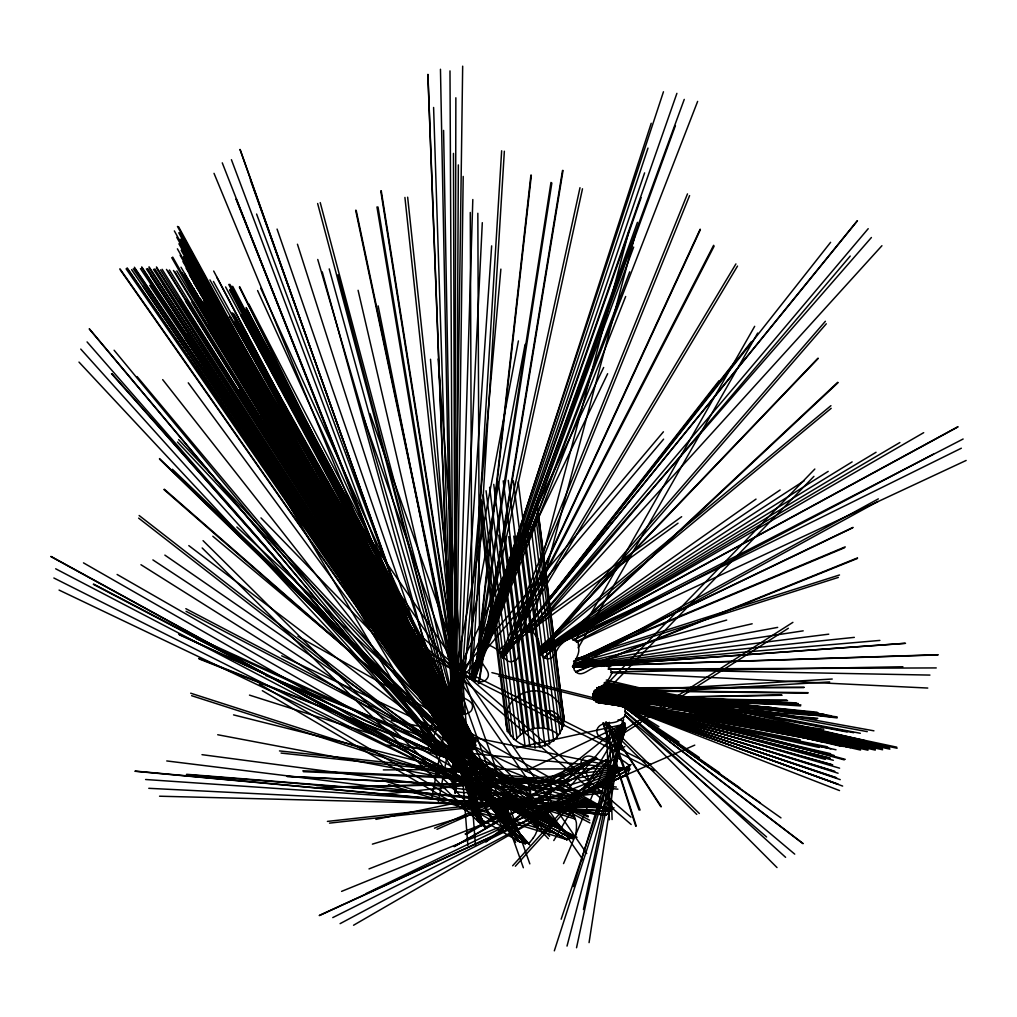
<?xml version="1.0" encoding="UTF-8"?>
<svg xmlns="http://www.w3.org/2000/svg" width="1017" height="1017" viewBox="0 0 1017 1017"><rect width="100%" height="100%" fill="white"/><g stroke="black" fill="none" stroke-linecap="round" stroke-linejoin="round"><path stroke-width="1.5" d="M454.612 680.5L455.858 97.785M468.595 792.497L467.502 792.574A37.667 36.396 -7.1 0 1 464.146 792.574A46.515 44.951 -7.1 0 1 457.091 791.734L455.87 791.493L455.196 789.967L455.374 755.059M455.565 716.985L458.349 164.919M455.196 789.967L452.845 783.7L453.226 750.152M454.268 680.551L462.671 66.169M455.108 789.739L455.565 754.792M456.074 716.654L463.205 176.437M452.845 783.7L453.429 749.682L458.642 764.886M454.93 789.306L455.985 754.423M457.192 714.786L472.816 199.535M533.213 838.008L533.849 837.08A37.654 36.396 -7.1 0 0 535.552 834.258L537.866 828.448L538.413 823.401M454.739 788.861L456.213 758.72M458.298 715.904L482.3 222.672M625.442 713.527L624.883 707.349L623.777 706.79A46.502 44.939 -7.1 0 0 617.268 704.082A37.68 36.409 -7.1 0 0 614.039 703.179C607.492 700.815 596.763 706.942 594.386 697.217C592.847 687.912 605.725 687.428 608.369 679.623A46.502 44.939 -7.1 0 0 611.687 673.508C611.624 670.47 608.751 666.084 605.929 665.385A46.502 44.939 -7.1 0 0 598.86 666.199A37.667 36.409 -7.1 0 0 595.593 666.999C588.563 668.792 580.504 679.254 574.249 669.987C571.325 662.105 580.72 655.66 578.508 647.193A48.269 46.642 -7.1 0 0 578.203 642.553L578.05 641.358L570.054 637.71L540.319 654.643M469.231 679.331L501.648 150.77M472.028 678.199L504.356 151.228M454.561 788.417L456.62 758.364M459.544 715.65L491.656 245.872M454.396 787.972L457.078 757.919M460.904 715.205L500.873 269.111M474.519 680.742L530.899 175.064M474.964 681.021L531.344 175.344M572.978 810.346C572.24 815.698 577.148 819.829 576.436 825.296A37.667 36.396 -7.1 0 1 576.41 828.55L576.347 829.656A47.405 45.816 -7.1 0 1 575.495 835.377L575.228 836.559L566.914 839.635L388.43 784.59M452.489 717.862L451.014 685.458L454.853 677.691L456.086 677.538A47.405 45.816 -7.1 0 1 462.049 677.182C470.655 674.97 478.155 685.979 485.846 680.004C493.868 672.186 480.393 665.754 480.723 657.351A46.515 44.951 -7.1 0 1 479.935 650.524C480.977 647.829 485.427 644.575 488.376 644.88A47.405 45.816 -7.1 0 1 493.69 647.46L494.669 648.032A37.667 36.396 -7.1 0 1 497.427 649.876C503.415 653.067 505.017 664.495 513.687 661.101C522.598 658.38 516.496 648.541 519.064 642.363A37.654 36.396 -7.1 0 1 520.03 639.235M496.309 811.719L500.682 818.354L491.72 824.418A47.405 45.816 -7.1 0 1 486.177 826.605C483.329 826.681 478.893 823.096 478.295 820.376A48.244 46.629 -7.1 0 1 478.473 819.193M546.549 805.019A46.502 44.939 -7.1 0 0 549.409 798.701A37.68 36.421 -7.1 0 0 550.362 795.574C552.511 788.95 547.006 777.802 557.418 776.34C566.266 775.653 567.003 787.489 574.77 789.891A43.858 42.383 -7.1 0 0 577.783 791.557A48.282 46.655 -7.1 0 0 581.063 793.044C583.923 793.171 588.512 790.26 589.504 787.4A47.405 45.816 -7.1 0 0 588.919 781.666L588.716 780.573A37.667 36.409 -7.1 0 0 587.928 777.42C586.707 770.721 576.105 764.593 583.58 757.932C590.928 751.894 598.072 762.483 606.234 760.716A44.85 43.337 -7.1 0 0 610.912 760.627A49.019 47.379 -7.1 0 0 613.34 760.398L614.573 760.233L618.425 752.466L622.811 720.71L621.603 720.468A47.405 45.816 -7.1 0 0 618.018 719.909M449.997 740.859L449.107 746.529L450.035 747.33A47.392 45.803 -7.1 0 0 452.832 749.542M615.132 757.169L620.103 759.127A37.654 36.396 -7.1 0 1 623.001 760.741A46.502 44.939 -7.1 0 1 628.646 764.886L629.574 765.687L629.027 769.475L391.342 720.506M589.059 942.619L623.586 718.955M473.744 679.254L550.972 182.437M474.38 681.365L551.85 182.996M478.448 683.538L562.515 170.449M478.969 683.551L563.049 170.462M628.989 769.704L340.098 923.652M628.951 769.945L628.099 774.166L319.363 915.605M431.526 799.349L518.416 340.911M438.2 802.794L525.103 344.369M583.402 909.529L622.811 720.71M576.537 947.742L624.387 724.46L623.014 721.155M472.46 680.386L579.995 187.7M474.952 681.479L582.499 188.793M567.016 946.077L625.226 723.176M521.543 635.778L628.57 232.41M529.666 632.46L634.659 236.758M457.383 765.737L457.739 764.428A46.528 44.964 -7.1 0 1 461.057 758.301A37.667 36.396 -7.1 0 1 462.977 755.618C466.269 749.732 477.99 748.487 474.723 739.791C471.646 731.02 461.756 737.3 455.4 734.744A37.667 36.396 -7.1 0 1 452.171 733.842M573.41 886.595L623.205 721.587M450.391 742.474L449.107 746.529L450.15 743.033M470.49 679.025L480.088 649.177M554.329 950.831L625.836 728.503L624.387 724.46M471.125 678.67L651.223 123.286M447.531 747.686L450.01 740.147M470.35 678.339L663.465 91.759M449.234 745.575L450.226 742.563M471.265 679.356L647.994 148.075M561.142 919.215L624.285 731.681M471.85 679.013L644.613 172.865M482.757 648.058L676.902 93.348M472.473 678.695L641.104 197.629M472.536 680.055L637.443 222.367M614.573 760.233L615.527 757.614M617.878 751.042L625.913 728.731L792.904 622.353M486.075 646.685L675.415 125.625M448.306 743.224L449.4 740.236M483.266 647.842L684.25 99.399M473.21 679.75L633.655 247.093M473.935 679.47L629.726 271.806M574.999 836.66L575.495 835.377M486.151 646.481L697.637 101.395M474.723 679.203L625.658 296.494M501.47 654.478L687.492 193.878M502.97 657.656L689.59 195.595M563.532 863.598L623.383 722.032M459.392 768.725L457.256 765.534L457.739 764.428L459.392 768.725L462.265 772.589L528.687 843.474L529.526 842.584A47.405 45.816 -7.1 0 0 533.213 838.008M611.687 673.508L611.789 671.792M502.983 656.168L700.154 229.181M503.224 656.626L700.382 229.626M424.064 741.571L603.666 367.468M428.043 747.813L607.645 373.709M501.699 656.804L713.629 245.3M502.907 656.308L714.112 246.203M520.018 639.235A46.515 44.951 -7.1 0 1 522.878 632.905C524.963 631.023 530.671 630.387 533.061 632.078A48.257 46.642 -7.1 0 1 535.73 635.93C542.353 642.134 536.62 653.715 544.807 658.063C554.608 661.813 555.536 649.418 560.825 644.727A37.667 36.396 -7.1 0 1 563.265 642.477A46.515 44.951 -7.1 0 1 568.999 638.345L570.054 637.71M575.215 641.206L754.678 326.317M578.215 647.943L757.678 333.055M553.795 840.563L623.574 722.464M501.597 654.897L735.927 263.924M503.173 657.058L737.516 266.085M515.466 740.401C522.598 729.799 537.078 725.452 549.078 729.494A29.112 28.133 -7.1 0 1 557.863 734.249M522.865 632.905L523.717 631.811M545.722 806.125L546.561 805.032L545.964 806.087L612.158 808.083L611.776 806.939A46.515 44.951 -7.1 0 0 609.056 800.608A37.667 36.396 -7.1 0 0 607.391 797.798C605.153 792.701 598.797 791.582 596.648 786.586M612.005 808.286L611.776 806.939M503.148 657.287L719.057 380.676M606.844 814.401L611.865 808.477L186.391 774.687M502.83 657.834L735.316 361.162M503.606 656.969L751.474 341.559M503.008 657.821L830.609 242.313M502.627 657.49L857.204 220.829M502.881 657.465L857.458 220.791M544.184 817.465L623.764 722.909M447.505 687.708L663.427 431.793M447.709 695.056L451.802 690.212M462.036 678.072L663.618 439.153M527.442 631.888L868.213 228.685M531.052 632.04L850.25 256.055M539.607 651.071L825.384 321.283M539.48 654.77L826.3 323.787M527.035 632.612L871.416 237.495M512.644 865.772L608.23 759.991M515.352 866.23L610.937 760.449M531.764 631.76L881.93 245.72M539.328 649.583L818.049 358.124M539.29 650.105L818.011 358.645M814.833 469.04L600.538 690.632L598.682 689.068M604.06 693.378L813.943 476.35M443.895 722.261L444.887 721.295A48.269 46.642 -7.1 0 1 448.878 718.676C455.336 712.548 465.748 717.138 471.392 710.68C476.541 700.713 463.282 699.289 458.197 694.331A37.693 36.421 -7.1 0 1 455.883 691.992A46.515 44.951 -7.1 0 1 451.662 686.475L451.014 685.458M618.425 752.466L617.777 751.449A46.502 44.939 -7.1 0 0 613.556 745.944A37.667 36.396 -7.1 0 0 611.23 743.605C606.539 738.456 593.788 738.011 597.589 728.21C602.382 720.176 614.001 725.744 620.548 719.248A48.269 46.642 -7.1 0 0 624.552 716.642L625.468 713.998M543.472 657.986L837.754 382.278M543.714 658.431L838.008 382.723M548.01 710.87L551.722 710.921L556.261 713.54A11.225 5.746 52.6 0 1 558.791 716.006L563.761 725.083M540.052 646.761L830.927 405.681M539.086 650.422L831.169 408.325M262.322 690.683L519.929 842.127L528.433 843.449L529.526 842.584M534.7 794.328L623.942 723.354M485.656 841.656L594.754 757.474M486.101 841.936L595.187 757.754M458.591 764.059L444.556 730.575L443.882 722.019L444.887 721.295M624.552 716.642L625.531 715.663M589.339 788.76L629.574 765.687M498.114 650.295L681.657 516.687M499.627 653.054L678.034 523.183M539.531 651.389L756.025 499.105M539.519 652.202L780.141 489.991M539.455 652.914L804.193 480.749M624.044 732.965L788.353 628.277M539.328 653.537L828.194 471.392M539.023 654.185L852.144 461.896M493.563 797.659L499.372 800.226L500.44 799.591A46.515 44.951 -7.1 0 0 506.174 795.459A37.693 36.421 -7.1 0 0 508.602 793.196C513.75 788.111 515.644 775.285 525.624 780.293C532.209 785.544 527.442 795.879 533.696 802.006A48.269 46.642 -7.1 0 0 536.366 805.858L537.116 806.812L606.513 814.757L546.726 804.511M540.18 653.867L876.057 452.273M622.442 776.263A47.405 45.816 -7.1 0 0 626.955 774.649L628.163 773.924L319.414 915.364M539.951 654.325L899.892 442.535M465.125 833.991L595.911 757.411M466.015 834.55L596.788 757.957M353.547 925.241L631.15 764.53M539.582 654.834L923.69 432.67M453.963 846.538L606.03 759.839M454.485 846.551L606.552 759.852M572.762 666.262L878.357 498.864M573.652 668.118L877.862 501.495M539.302 654.427L957.722 426.835M539.531 654.528L957.95 426.924M576.639 641.651L933.517 454.116M573.664 639.896L963.137 439.001M332.762 917.601L630.375 768.992M572.902 640.24L961.345 448.217M365.777 893.714L629.51 766.157L628.659 764.886M573.906 661.317L852.996 527.378M573.613 661.749L852.704 527.798M525.357 771.128L624.12 723.799M488.77 802.362L487.855 802.794L488.834 802.502M576.474 642.375L966.15 460.447M555.333 644.46L653.499 599.382M548.849 648.363L647.015 603.284M594.233 698.259L599.788 695.844L593.496 696.378M434.501 828.194L594.881 757.601M619.442 746.796L622.328 745.525M437.005 829.3L597.373 758.695M617.599 749.796L624.832 746.618M621.12 777.128L694.764 745.13M568.986 638.345L570.283 637.799M499.156 800.137L500.44 799.591M626.955 774.649L628.099 774.166L582.207 793.514M575.609 659.88L845.216 546.841M573.575 661.355L844.631 547.705M341.585 891.375L625.163 775.946M575.8 671.576L857.509 557.913M575.787 672.084L857.484 558.435M369.006 868.912L629.459 766.627M575.508 659.067L839.521 574.974M574.351 661.495L838.377 577.402M372.387 844.135L629.383 767.11M573.613 663.618L726.685 620.065M454.739 677.907L456.086 677.538M613.34 760.398L614.688 760.03M620.205 776.874L621.323 776.581M573.448 664.584L752.173 623.79M516.127 747.889L624.298 724.244M375.896 819.371L629.32 767.581M573.219 665.321L777.674 627.387M484.791 826.846L486.177 826.605M572.825 665.919L803.201 630.845M572.406 666.389L828.753 634.176M545.481 806.15L539.582 806.697M327.41 821.405L601.276 791.277M329.508 823.122L603.361 792.993M379.557 794.633L629.256 768.051M573.55 666.605L854.331 637.367M573.118 666.923L879.908 640.418M573.779 667.025L905.028 643.291M572.685 667.19L905.524 643.341M572.876 667.381L607.174 665.347M593.801 692.933L832.237 679.025M592.822 695.768L829.681 681.949M539.086 806.723L538.006 806.773M537.37 806.799L536.366 805.858M462.265 772.589L463.51 772.539A46.515 44.951 -7.1 0 0 470.579 771.725C479.045 772.17 485.096 759.623 493.27 765.941C501 772.742 489.202 780.408 490.957 788.506A44.837 43.324 -7.1 0 0 491.02 793.031A49.032 47.392 -7.1 0 0 491.224 795.37L491.376 796.565L566.914 839.635L565.91 838.923A48.257 46.642 -7.1 0 1 563.113 836.711M600.538 813.842A48.244 46.629 -7.1 0 0 605.268 814.617L606.679 814.579L135.248 771.102M572.635 666.453L937.865 654.719M572.787 666.644L938.005 654.91M316.618 787.361L567.27 781.564M316.846 787.819L567.499 782.022M594.322 698.59L781.437 694.891M594.958 698.946L782.073 695.259M611.281 671.995L902.893 666.758M383.345 769.907L629.18 768.521M608.052 669.084L936.25 667.927M598.924 687.873L804.32 687.314M596.877 688.115L803.85 687.543M594.932 699.62L786.649 700.141M594.259 700.027L787.552 700.548M595.161 700.535L775.679 701.806M595.873 700.764L776.391 702.035M596.712 689.996L808.019 692.666M594.97 690.467L807.854 693.162M594.996 699.963L783.192 703.205M595.797 700.459L783.993 703.7M595.123 700.827L784.908 704.095M609.03 668.983L929.932 675.085M593.419 696.505L769.055 700.09M593.597 697.204L769.233 700.789M159.555 796.209L614.115 807.841M302.875 770.772L566.939 782.073M603.31 783.637L612.793 784.031M303.358 771.687L567.422 782.988M602.204 784.476L613.276 784.946M592.72 693.492L796.133 702.874M592.657 694.509L796.069 703.891M611.014 672.631L927.758 688.051M286.769 776.276L577.516 790.387M587 790.845L601.225 791.531M287.226 776.543L576.385 790.578M585.868 791.035L601.67 791.798M148.787 788.315L609.577 811.299M594.525 692.793L798.32 703.548M592.784 693.708L798.154 704.552M594.881 692.119L800.862 704.908M594.627 693.111L800.608 705.9M592.949 696.442L771.56 707.4M593.356 697.154L770.581 708.531M593.686 698.069L770.899 709.446M145.584 779.505L611.141 811.35M594.208 700.103L812.875 715.282M594.157 698.094L767.873 712.116M594.5 699.01L768.216 713.031M186.683 774.306L612.158 808.083M593.877 698.933L817.795 718.307M594.627 699.594L816.969 718.828M135.083 771.28L606.513 814.757L605.268 814.617M595.403 690.34L817.121 712.218M816.969 713.222L593.674 691.191L786.789 727.651M387.274 745.194L629.103 768.992M605.929 665.385L607.327 665.538M462.112 772.399L463.51 772.539M597.144 689.793L824.088 714.176M595.479 690.645L823.999 715.193M279.484 750.915L567.537 781.806M600.589 785.353L616.34 787.031M281.073 753.076L569.126 783.967M595.886 786.84L617.916 789.192M528.433 843.449L111.972 373.709M597.843 688.509L818.583 713.146M597.195 689.018L830.673 715.688M597.17 690.034L830.647 716.718M599.204 687.873L825.143 714.786M596.992 688.153L837.118 716.883M597.017 689.183L837.144 717.913M166.75 760.945L603.056 814.884M599.14 687.022L831.588 715.993M598.11 702.734L807.434 730.117M594.818 699.086L823.846 729.253M201.989 754.665L611.56 808.858M596.42 702.035L785.34 730.587M596.928 702.34L784.298 730.664M593.725 699.34L823.325 734.655M597.195 701.768L788.226 732.532M596.165 701.921L787.183 732.698M828.474 736.575L593.763 698.425L777.636 729.926M595.174 699.149L777.357 730.359M539.175 803.71L598.949 813.956M594.119 699.696L823.948 739.321M595.212 700.535L821.914 739.639M605.28 682.115L873.934 730.829M603.958 683.043L867.259 731.643M594.208 698.857L827.406 742.041M601.581 685.827L847.11 731.96M595.835 690.835L787.387 726.901M217.714 734.744L611.255 809.24M604.352 684.352L860.318 733.282M602.979 685.102L853.733 732.71M594.322 692.386L791.417 730.079M592.771 697.713L832.44 743.3M593.992 698.768L800.303 739.906M594.589 699.175L827.546 746.821M595.453 690.162L799.133 732.837M594.97 691.001L798.65 733.677M604.212 684.797L896.778 747.164M602.992 685.534L897.096 748.245M594.881 698.45L830.889 748.83M593.381 697.281L836.012 749.783M603.017 685.725L889.595 748.08M601.759 686.462L889.888 749.148M594.004 697.802L819.219 747.47M601.784 686.615L882.349 748.69M598.949 686.996L882.616 749.758M594.78 690.187L807.066 737.109M598.784 687.072L875.078 749.046M599 688.14L875.294 750.101M604.912 683.233L872.141 744.037M867.781 749.148L597.487 687.886L739.931 787.921M597.665 688.941L867.971 750.203M597.691 689.005L860.42 749.008M596.026 689.628L814.757 739.753M596.293 689.704L860.56 750.063M599.115 687.352L862.149 748.131M596.458 689.806L840.169 746.071M600.538 813.842L597.221 812.977M854.877 747.686L597.627 688.051L780.967 817.884M596.839 688.89L847.568 747.012M606.297 680.055L865.925 740.897M598.174 688.229L842.152 745.41M595.11 698.717L830.622 753.686M602.255 687.161L856.454 747.126M599.471 687.53L849.322 746.376M597.399 689.056L822.143 741.914M593.903 697.687L834.016 755.364M475.295 744.164L473.197 743.745L475.257 744.075L235.563 322.097M487.016 644.549L488.376 644.88M601.479 687.161L843.525 746.516M581.063 793.044L582.423 793.387M601.161 686.055L850.53 747.597M593.191 697.052L822.397 753.457M491.897 672.631L640.481 709.408M498.584 676.089L647.168 712.866M601.759 686.755L759.419 726.469M597.043 688.573L756.228 728.681M233.541 714.887L610.963 809.621M593.89 698.488L830.304 758.186M594.373 698.819L829.249 758.123M592.72 697.535L833.368 760.296M594.119 691.306L845.254 759.343M594.678 692.272L844.288 759.877M593.941 696.67L825.308 759.381M593.064 697.624L832.681 764.835M593.521 697.942L831.626 764.72M593.75 696.492L839.61 768.178M593.788 697.192L834.792 771.331M592.733 697.039L833.724 771.178M382.328 780.242L559.312 834.817M592.695 696.251L838.097 773.225M249.483 695.119L610.658 809.99M190.688 693.2L536.76 804.523M544.311 806.951L574.529 816.676M191.616 695.692L575.457 819.168M593.051 696.289L836.635 777.789M593.483 696.607L835.567 777.598M593.483 695.857L840.233 779.645M621.603 720.468L622.913 720.939M455.769 791.277L457.091 791.747M593.852 695.882L838.224 784.196M592.784 695.653L837.156 783.967M592.682 694.916L842.648 786.077M586.491 657.732L610.823 666.682M578.889 657.986L601.784 666.415M593.203 694.942L839.534 790.578M265.526 675.441L610.353 810.371M198.989 658.355L530.035 788.9M198.951 658.863L530.01 789.408M195.734 637.278L530.493 789.662M578.114 811.35L588.207 815.939M195.671 638.295L528.993 790.031M572.279 809.735L588.157 816.969M179.005 634.277L532.666 797.62M555.663 808.235L574.363 816.867M179.246 634.722L532.921 798.065M554.481 808.019L574.605 817.325M281.684 655.838L610.035 810.74M59.062 590.076L577.046 837.296M499.372 800.226L575.228 836.559L93.767 584.139M493.131 797.442L491.376 796.565M409.355 643.303L650.638 764.39M413.334 649.532L654.617 770.632M53.863 577.999L571.338 838.11M444.556 730.575L445.649 731.147L444.531 730.346M565.91 838.923L567.143 839.559L51.079 556.477M55.655 568.783L572.66 838.911M185.831 608.674L530.607 789.294M570.003 809.939L589.707 820.261M186.073 611.319L530.849 791.951M563.227 808.909L589.962 822.906M93.31 584.33L574.77 836.749M50.85 556.553L566.914 839.635M598.161 688.306L638.879 711.112M297.956 636.324L609.73 811.121M83.483 562.871L563.876 838.072M117.108 574.465L574.313 836.94M259.322 683.945L512.835 832.987M140.956 564.715L573.868 837.131M597.742 688.089L658.914 726.697M152.893 559.909L573.639 837.22M597.348 687.835L679.038 742.156M699.251 757.512L596.954 687.556L760.411 802.96M164.856 555.104L573.41 837.309M597.843 688.178L719.553 772.767M188.806 545.608L572.952 837.499M599.763 688.153L802.96 843.436M599.788 688.395L802.985 843.665M139.138 515.505L492.063 789.84M523.348 814.159L538.362 825.829M138.643 518.136L491.567 792.459M509.085 806.074L537.866 828.448M212.807 536.251L572.495 837.677M598.199 688.725L600.627 690.759M624.896 711.188L794.735 854.14M624.692 714.697L766.602 836.991M353.382 577.847L630.985 817.159M353.585 585.195L631.176 824.507M164.296 489.19L494.999 777.789M164.004 489.622L494.707 778.221M623.777 706.79L624.934 707.819M599.394 688.318L607.594 695.755M625.163 711.697L785.594 857.318M236.859 527.009L572.024 837.843M532.069 631.125L533.061 632.078M172.381 469.269L494.376 777.98M544.807 826.325L550.528 831.817M171.809 470.134L493.804 778.844M539.646 822.791L549.955 832.681M159.516 458.565L492.495 781.666M530.124 818.177L538.107 825.918M159.504 459.087L492.482 782.175M530.111 818.685L538.095 826.427M607.085 722.845L699.353 813.498M603.373 722.655L696.772 814.401M203.057 540.65L475.664 810.905M202.167 547.96L478.155 821.571L459.595 767.657M624.921 715.116L777.013 867.552M260.975 517.895L532.883 798.154M541.73 807.269L571.567 838.021M178.636 439.598L494.275 777.141M534.408 820.058L549.587 836.305M177.479 442.014L493.118 779.569M527.823 816.689L548.43 838.72M78.995 362.09L529.87 845M80.75 349.073L524.53 842.94M111.489 373.659L528.192 843.424M87.068 341.915L525.255 844.275M449.145 746.287L450.035 747.33M89.483 328.987L520.17 842.178L89.242 328.936M137.092 376.582L527.709 843.373M114.107 350.229L518.123 839.305M457.256 765.534L519.929 842.127M561.142 724.002L563.037 726.519M162.682 379.633L527.213 843.309M548.138 711.938L557.024 719.629A11.225 2.568 42.5 0 1 559.579 722.159M188.247 382.824L526.73 843.246M119.904 268.755L462.773 757.576M120.222 269.823L462.188 757.36M338.979 493.817L586.758 853.555M335.343 500.313L583.135 860.051M127.125 267.852L463.142 755.987M127.405 268.92L463.434 757.068M126.095 268.806L462.074 756.724M213.799 386.155L491.325 792.116M494.91 797.353L526.234 843.182M143.066 286.171L461.921 756.559M514.462 834.093L517.144 838.033M134.384 267.242L464.578 755.936M134.651 268.31L463.943 755.695L187.319 335.051M133.278 268.73L463.307 756.508M131.638 269.632L461.883 758.542M504.483 821.634L517.806 841.351M149.753 285.357L463.104 756.254M141.719 266.899L465.023 754.436M141.935 267.954L464.375 754.169M140.448 268.615L464.553 756.305M144.859 272.963L462.989 756.661M513.547 833.52L517.03 838.822M184.763 337.975L461.413 758.631M606.272 722.121L661.342 806.697M605.738 722.095L660.821 806.672M149.041 266.797L465.405 752.771M149.219 267.852L465.583 753.826M147.656 268.641L464.083 753.495M156.682 283.718L464.451 756.089M146.397 268.895L464.108 755.618M151.088 276.103L461.489 758.161M495.889 811.579L515.657 842.292M153.478 269.327L464.489 754.144M156.44 266.937L466.803 752.669M156.593 267.992L466.091 752.377L184.573 273.7M154.864 268.857L465.379 753.355M163.267 284.277L464.794 754.627M179.856 299.074L468.506 752.3M179.882 300.104L467.68 751.995M239.326 389.613L491.859 789.446M498.635 800.188L525.751 843.118M160.546 269.874L465.189 753.19L166.47 269.403M186.353 300.282L468.977 750.826M186.327 301.312L468.1 750.508M162.123 269.302L466.587 753.088L181.166 250.22M185.412 301.007L466.93 751.665M169.432 269.988L467.108 751.69M167.678 270.624L466.078 752.427M209.146 323.838L472.015 749.237M208.981 324.334L471.024 748.372M193.001 301.807L469.638 749.593M192.925 302.824L469.562 750.61L193.052 277.666M191.857 302.214L468.138 751.499M200.044 303.778L471.138 749.593M199.879 304.782L470.985 750.597M176.831 270.929L468.392 751.499M174.848 271.59L467.4 752.389L183.632 256.704M173.475 270.484L466.383 753.152M252.076 391.405L491.847 787.476M499.233 799.68L525.509 843.08M198.417 303.854L469.523 751.588M182.107 272.81L468.634 752.224M204.125 301.718L469.549 750.851M203.311 302.24L468.735 751.372M200.031 298.172L468.875 751.69L185.374 252.28M193.154 287.747L467.858 751.855M199.205 298.693L468.049 752.224M216.392 311.1L473.757 747.33M216.151 312.092L473.515 748.321M188.526 280.425L466.574 751.55M218.846 312.448L474.837 747.635M218.68 313.439L474.659 748.639M189.442 274.31L469.104 750.724M193.675 282.345L468.29 750.521L189.467 270.179M228.647 388.736L453.29 770.695M224.096 394.66L452.768 783.484M220.943 313.109L474.278 745.296M220.867 314.126L474.202 746.313M195.086 277.361L471.583 750.432M181.001 267.217L465.405 753.228M189.594 274.959L467.858 751.627L184.319 252.165M186.111 268.17L467.312 752.529M264.827 393.21L491.91 785.455M501.445 801.904L525.268 843.055M209.566 286.883L474.723 746.389M196.967 276.154L470.426 750.66M221.795 320.38L469.396 750.33M194.857 275.086L469.168 751.283M220.854 320.851L468.456 750.8M186.378 263.314L467.82 751.499M182.984 261.636L465.951 752.021M180.111 255.203L465.277 752.682M230.363 316.846L475.27 745.181M229.448 316.452L475.142 746.16M187.751 258.865L469.422 750.711M186.696 258.814L468.367 750.648M177.39 248.822L464.68 753.47M172.712 257.11L460.167 762.14M470.375 780.077L494.732 822.855M171.746 257.657L459.201 762.674M467.833 777.852L493.753 823.389M234.927 321.741L475.46 745.092M204.824 278.442L471.036 749.275M202.243 277.247L469.663 749.847M183.276 245.809L468.252 752.478M182.221 245.669L467.184 752.326M178.903 243.775L465.265 752.542M233.808 313.795L475.74 745.041M233.02 313.3L475.714 745.919M232.092 312.905L474.799 745.537M176.78 237.355L465.354 754.538L177.466 226.422M499.385 815.558L503.262 822.486M209.947 279.891L471.011 749.847M181.433 239.402L466.905 751.995M180.365 239.211L466.612 753.19M213.443 281.442L472.46 749.173M194.603 263.543L465.481 752.631M174.352 230.91L463.955 753.902M496.22 812.176L502.36 823.274M179.844 233.02L466.231 752.694M178.776 232.791L465.163 752.466M501.139 817.77L504.203 823.325M191.692 257.606L464.871 753.444M499.309 815.939L501.597 820.109M241.321 315.181L475.524 744.914M240.622 314.952L475.587 746.071M178.534 226.677L465.532 753.343M500.453 817.439L504.254 824.406M496.347 811.604L503.173 824.139M225.583 286.921L473.35 747.584M247.767 316.211L475.625 742.181M245.44 309.6L475.549 742.041M230.211 289.337L473.757 749.351M229.613 290.099L472.409 748.703M216.697 277.094L468.316 751.22M246.101 307.541L475.791 741.825L248.796 303.969M246.432 308.456L475.371 741.342M491.224 795.37L492.037 796.908M213.684 271.043L467.756 752.16M290.315 396.935L493.067 782.67M503.39 802.299L524.772 842.979M229.817 284.302L473.68 749.656M228.774 284.455L471.913 748.41M232.702 286.336L473.757 747.762M231.66 286.413L473.452 749.237M239.643 286.641L469.117 749.529M239.364 287.074L469.536 751.385M260.772 288.32L471.456 750.724M502.398 818.634L507.661 830.19M257.581 290.531L467.604 751.487M493.283 807.841L504.47 832.402M460.841 769.411L484.995 826.986L463.943 773.823M577.618 641.142L578.203 642.553M214.015 173.335L458.54 764.377M460.358 768.763L485.236 828.88M236.427 199.396L459.264 762.013M236.033 199.116L459.455 763.208M463.549 773.543L484.6 826.707M222.265 162.847L457.955 763.958M459.684 768.382L481.689 824.507M231.406 159.682L445.878 730.829M447.556 735.291L449.234 739.753M450.353 742.728L458.171 763.551M459.849 768.013L481.626 826.02M256.589 214.04L460.447 762.508M464.871 774.395L484.206 826.414M608.09 723.112L640.074 810.053M607.035 723.062L639.019 810.002M457.739 764.428L459.252 768.534M250.398 179.996L445.001 725.566M453.531 749.478L458.858 764.428M460.459 768.916L470.591 797.315M471.646 800.303L474.316 807.778M369.985 413.716L529.844 863.853M363.501 417.618L523.361 867.743M240.165 149.601L444.912 727.422M448.624 737.91L478.333 821.736L478.295 820.376M239.987 149.448L444.734 727.269M448.446 737.745L478.155 821.571M277.069 229.079L460.955 760.119M466.676 776.619L483.812 826.122M443.882 722.019L444.836 724.79M603.399 722.973L636.222 825.969M602.928 723.214L635.752 826.211M297.447 244.233L461.693 757.856M467.973 777.496L483.431 825.842M617.777 751.449L618.234 752.911M451.205 685.026L451.662 686.488M317.749 259.475L463.04 757.068M469.714 779.899L483.037 825.55M329.216 268.908L452.514 716.743M322.236 271.87L445.954 721.231M320.228 202.599L456.455 715.421M317.635 203.514L454.268 717.875M337.962 274.844L464.108 754.728M470.96 780.789L482.655 825.257M358.086 290.303L465.405 752.326M472.574 783.243L482.274 824.952M356.179 210.328L462.837 714.849M355.658 210.303L462.315 714.824M378.133 305.875L467.235 751.436M473.782 784.158L481.88 824.66M378.006 206.998L462.252 714.582M376.951 206.947L461.197 714.544M381.248 190.789L464.083 713.769M380.778 191.031L463.612 714.01M537.116 503.161L563.85 717.849M537.599 508.03L563.952 719.604M537.192 512.924L563.749 726.062M535.921 517.691L562.274 729.253M533.823 522.166L560.164 733.727M530.938 526.234L557.291 737.795M527.378 529.755L553.731 741.329M518.238 481.893L549.078 729.494M523.259 532.641L549.6 744.202M513.318 480.698L544.159 728.312M518.67 534.789L545.023 746.351M508.271 480.355L539.112 727.956M513.788 536.137L540.141 747.698M503.212 480.863L534.052 728.464M508.742 536.645L535.095 748.207M498.33 482.211L529.171 729.812M503.682 536.302L529.832 746.287M493.753 484.359L524.594 731.96M498.775 535.107L525.128 746.669M489.622 487.232L520.462 734.846M486.062 490.766L516.903 738.367M483.189 494.834L513.636 739.295M481.079 499.309L510.559 735.952M479.808 504.063L508.309 732.876M479.401 508.958L507.127 731.49M407.652 197.184L462.811 713.743M472.091 800.633L472.6 805.375M404.919 197.438L460.243 715.587M468.176 789.84L469.854 805.629M438.111 359.014L475.46 845.267M430.509 359.268L467.858 845.521M454.052 751.728L455.87 791.493L454.446 753M427.941 74.381L452.311 716.883M453.569 750.203L455.196 793.044M427.852 74.597L452.209 717.112M453.468 750.419L455.095 793.26M433.598 107.471L453.315 718.104M609.285 722.273L612.094 819.549M606.539 722.528L609.348 819.816M589.504 787.4L589.542 788.607M479.897 649.316L479.922 650.524M440.463 69.258L452.323 684.657M452.743 706.853L452.959 717.964M453.569 749.682L454.307 787.743M443.59 130.405L454.141 716.032M454.802 752.529L455.489 790.616M477.837 213.278L479.541 650.715M470.274 212.477L472.091 676.852M449.984 70.91L452.959 684.174M453.277 749.313L453.468 789.039M453.468 153.402L455.082 717.138M455.196 755.25L455.298 790.184M562.236 835.949A43.896 42.422 -7.1 0 1 561.409 835.173M624.413 730.651A48.257 46.629 -7.1 0 1 623.65 731.554M452.171 733.854A46.515 44.951 -7.1 0 1 445.649 731.134M559.693 722.197A11.441 2.466 42.8 0 1 561.32 724.079M548.163 711.951A11.073 2.492 22.9 0 1 547.998 710.87M625.836 728.503L625.175 729.71L625.836 728.503M598.86 701.044L596.127 701.984L601.644 700.243L598.86 701.044M466.358 745.283L460.434 745.69L466.358 745.283M605.153 701.336L604.162 701.425L610.162 701.527L605.179 701.349M520.373 743.567A29.112 28.133 -7.1 0 0 563.812 718.498A29.112 28.133 -7.1 0 0 519.967 694.827A29.112 28.133 -7.1 0 0 520.373 743.567"/></g></svg>
